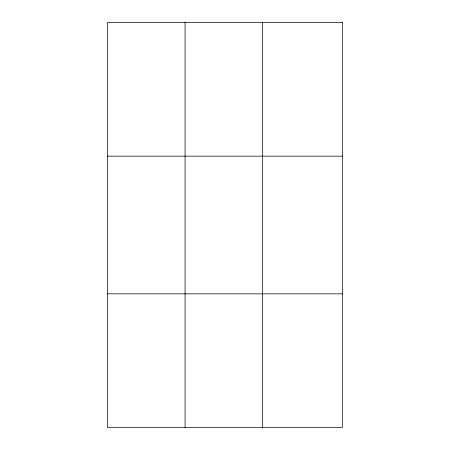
<?xml version="1.0" encoding="UTF-8"?>
<svg xmlns="http://www.w3.org/2000/svg" width="450" height="450" viewBox="0 0 450 450"><rect width="100%" height="100%" fill="white"/><g stroke="black" fill="none" stroke-linecap="round" stroke-linejoin="round"><path stroke-width="0.67" d="M185.062 427.5L185.062 22.5M262.586 427.5L262.586 22.5M107.544 156.15L342.456 156.15M107.544 293.85L342.456 293.85M342.456 22.5L107.544 22.5L107.544 427.5L342.456 427.5L342.456 22.5"/></g></svg>
